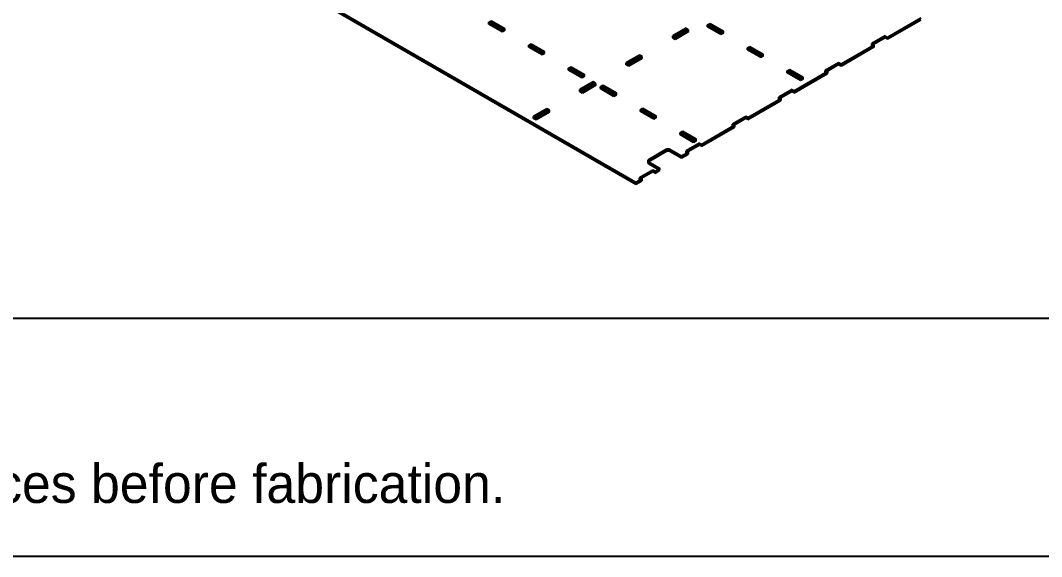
# Model space of a CAD drawing. Header units: inches. Extents: x 4 to 268, y 4 to 172.
# Drawn here: x 65.88 to 104, y 3.78 to 23.77 of the extents above; entities that cross this region are included whole.
import ezdxf

# ---------------------------------------------------------------- set-up
doc = ezdxf.new("R2010")
doc.units = ezdxf.units.IN
doc.header["$MEASUREMENT"] = 0

msp = doc.modelspace()

# ---------------------------------------------------------------- linework, layer by layer
at = {"layer": 'OUTLINE'}
for p, q in [((72.222, 27.341), (88.855, 17.738)), ((72.222, 27.27), (88.855, 17.667)), ((83.367, 23.71), (83.463, 23.765)), ((83.865, 23.422), (83.367, 23.71)), ((83.367, 23.638), (83.367, 23.71)), ((83.367, 23.638), (83.463, 23.694)), ((83.865, 23.351), (83.367, 23.638)), ((83.463, 23.765), (83.961, 23.478)), ((83.463, 23.694), (83.463, 23.765)), ((83.463, 23.694), (83.961, 23.406)), ((91.529, 23.607), (91.624, 23.663)), ((91.624, 23.591), (91.624, 23.663)), ((91.624, 23.663), (92.122, 23.375)), ((99.484, 23.856), (98.249, 23.143)), ((99.484, 23.784), (98.249, 23.071)), ((83.961, 23.478), (83.865, 23.422)), ((83.865, 23.351), (83.865, 23.422)), ((83.961, 23.406), (83.865, 23.351)), ((83.961, 23.406), (83.961, 23.478)), ((90.727, 23.484), (90.229, 23.196)), ((90.727, 23.412), (90.229, 23.125)), ((90.823, 23.429), (90.325, 23.141)), ((90.823, 23.357), (90.325, 23.069)), ((90.823, 23.429), (90.727, 23.484)), ((90.727, 23.412), (90.727, 23.484)), ((90.823, 23.357), (90.727, 23.412)), ((90.823, 23.357), (90.823, 23.429)), ((92.027, 23.32), (91.529, 23.607)), ((91.529, 23.536), (91.529, 23.607)), ((91.529, 23.536), (91.624, 23.591)), ((92.027, 23.248), (91.529, 23.536)), ((91.624, 23.591), (92.122, 23.303)), ((92.122, 23.375), (92.027, 23.32)), ((92.027, 23.248), (92.027, 23.32)), ((92.122, 23.303), (92.027, 23.248)), ((92.122, 23.303), (92.122, 23.375)), ((84.852, 22.852), (84.948, 22.908)), ((84.948, 22.836), (84.948, 22.908)), ((84.948, 22.908), (85.446, 22.62)), ((90.229, 23.125), (90.229, 23.196)), ((90.325, 23.141), (90.229, 23.196)), ((90.325, 23.069), (90.229, 23.125)), ((90.325, 23.069), (90.325, 23.141)), ((98.154, 23.198), (97.656, 22.91)), ((98.154, 23.127), (97.656, 22.839)), ((97.751, 22.855), (97.656, 22.91)), ((97.656, 22.839), (97.656, 22.91)), ((98.154, 23.127), (98.154, 23.198)), ((98.249, 23.143), (98.154, 23.198)), ((98.249, 23.071), (98.154, 23.127)), ((98.249, 23.071), (98.249, 23.143)), ((85.35, 22.565), (84.852, 22.852)), ((84.852, 22.781), (84.852, 22.852)), ((84.852, 22.781), (84.948, 22.836)), ((85.35, 22.493), (84.852, 22.781)), ((84.948, 22.836), (85.446, 22.549)), ((85.446, 22.62), (85.35, 22.565)), ((85.35, 22.493), (85.35, 22.565)), ((85.446, 22.549), (85.35, 22.493)), ((85.446, 22.549), (85.446, 22.62)), ((93.014, 22.75), (93.11, 22.805)), ((93.512, 22.462), (93.014, 22.75)), ((93.014, 22.678), (93.014, 22.75)), ((93.014, 22.678), (93.11, 22.733)), ((93.512, 22.391), (93.014, 22.678)), ((93.11, 22.805), (93.608, 22.517)), ((93.11, 22.733), (93.11, 22.805)), ((93.11, 22.733), (93.608, 22.446)), ((93.608, 22.517), (93.512, 22.462)), ((93.608, 22.446), (93.608, 22.517)), ((97.751, 22.855), (96.517, 22.142)), ((97.751, 22.784), (96.517, 22.071)), ((97.751, 22.784), (97.656, 22.839)), ((97.751, 22.784), (97.751, 22.855)), ((88.994, 22.483), (88.496, 22.196)), ((88.994, 22.412), (88.496, 22.124)), ((88.592, 22.14), (88.496, 22.196)), ((88.496, 22.124), (88.496, 22.196)), ((88.592, 22.069), (88.496, 22.124)), ((89.09, 22.428), (88.592, 22.14)), ((89.09, 22.357), (88.592, 22.069)), ((88.592, 22.069), (88.592, 22.14)), ((88.994, 22.412), (88.994, 22.483)), ((89.09, 22.428), (88.994, 22.483)), ((89.09, 22.357), (88.994, 22.412)), ((89.09, 22.357), (89.09, 22.428)), ((93.512, 22.391), (93.512, 22.462)), ((93.608, 22.446), (93.512, 22.391)), ((96.421, 22.197), (95.923, 21.91)), ((96.421, 22.126), (95.923, 21.838)), ((96.517, 22.142), (96.421, 22.197)), ((96.421, 22.126), (96.421, 22.197)), ((96.517, 22.071), (96.421, 22.126)), ((96.517, 22.071), (96.517, 22.142)), ((86.338, 21.995), (86.433, 22.05)), ((86.338, 21.923), (86.338, 21.995)), ((86.836, 21.707), (86.338, 21.995)), ((86.338, 21.923), (86.433, 21.979)), ((86.836, 21.636), (86.338, 21.923)), ((86.433, 21.979), (86.433, 22.05)), ((86.433, 22.05), (86.932, 21.763)), ((86.433, 21.979), (86.932, 21.691)), ((86.932, 21.763), (86.836, 21.707)), ((86.932, 21.691), (86.932, 21.763)), ((94.499, 21.892), (94.595, 21.947)), ((94.997, 21.604), (94.499, 21.892)), ((94.499, 21.821), (94.499, 21.892)), ((94.499, 21.821), (94.595, 21.876)), ((94.997, 21.533), (94.499, 21.821)), ((94.595, 21.876), (94.595, 21.947)), ((94.595, 21.947), (95.093, 21.66)), ((94.595, 21.876), (95.093, 21.588)), ((94.767, 21.151), (96.001, 21.864)), ((94.767, 21.08), (96.001, 21.793)), ((95.923, 21.838), (95.923, 21.91)), ((96.001, 21.864), (95.923, 21.91)), ((96.001, 21.793), (95.923, 21.838)), ((96.001, 21.864), (96.001, 21.793)), ((87.261, 21.483), (86.763, 21.195)), ((87.261, 21.411), (86.763, 21.124)), ((86.836, 21.636), (86.836, 21.707)), ((86.932, 21.691), (86.836, 21.636)), ((87.357, 21.428), (86.859, 21.14)), ((87.357, 21.356), (86.859, 21.068)), ((87.261, 21.411), (87.261, 21.483)), ((87.357, 21.428), (87.261, 21.483)), ((87.357, 21.356), (87.261, 21.411)), ((87.357, 21.356), (87.357, 21.428)), ((87.537, 21.302), (87.633, 21.358)), ((87.633, 21.286), (87.633, 21.358)), ((87.633, 21.358), (88.131, 21.07)), ((95.093, 21.66), (94.997, 21.604)), ((94.997, 21.533), (94.997, 21.604)), ((95.093, 21.588), (94.997, 21.533)), ((95.093, 21.588), (95.093, 21.66)), ((86.859, 21.14), (86.763, 21.195)), ((86.763, 21.124), (86.763, 21.195)), ((86.859, 21.068), (86.763, 21.124)), ((86.859, 21.068), (86.859, 21.14)), ((87.537, 21.231), (87.537, 21.302)), ((88.035, 21.015), (87.537, 21.302)), ((87.537, 21.231), (87.633, 21.286)), ((88.035, 20.943), (87.537, 21.231)), ((87.633, 21.286), (88.131, 20.999)), ((88.131, 21.07), (88.035, 21.015)), ((88.035, 20.943), (88.035, 21.015)), ((88.131, 20.999), (88.035, 20.943)), ((88.131, 20.999), (88.131, 21.07)), ((94.688, 21.197), (94.19, 20.909)), ((94.688, 21.126), (94.19, 20.838)), ((94.688, 21.126), (94.688, 21.197)), ((94.767, 21.151), (94.688, 21.197)), ((94.767, 21.08), (94.688, 21.126)), ((94.767, 21.151), (94.767, 21.08)), ((93.034, 20.151), (94.269, 20.864)), ((93.034, 20.079), (94.269, 20.792)), ((94.19, 20.838), (94.19, 20.909)), ((94.269, 20.864), (94.19, 20.909)), ((94.269, 20.792), (94.19, 20.838)), ((94.269, 20.864), (94.269, 20.792)), ((85.528, 20.482), (85.03, 20.195)), ((85.528, 20.411), (85.03, 20.123)), ((85.624, 20.427), (85.126, 20.139)), ((85.624, 20.356), (85.126, 20.068)), ((85.624, 20.427), (85.528, 20.482)), ((85.528, 20.411), (85.528, 20.482)), ((85.624, 20.356), (85.528, 20.411)), ((85.624, 20.356), (85.624, 20.427)), ((89.022, 20.445), (89.118, 20.5)), ((89.022, 20.373), (89.022, 20.445)), ((89.52, 20.157), (89.022, 20.445)), ((89.022, 20.373), (89.118, 20.429)), ((89.52, 20.086), (89.022, 20.373)), ((89.118, 20.429), (89.118, 20.5)), ((89.118, 20.5), (89.616, 20.213)), ((89.118, 20.429), (89.616, 20.141)), ((89.616, 20.213), (89.52, 20.157)), ((89.616, 20.141), (89.616, 20.213)), ((85.126, 20.139), (85.03, 20.195)), ((85.03, 20.123), (85.03, 20.195)), ((85.126, 20.068), (85.03, 20.123)), ((85.126, 20.068), (85.126, 20.139)), ((89.52, 20.086), (89.52, 20.157)), ((89.616, 20.141), (89.52, 20.086)), ((91.301, 19.15), (92.536, 19.863)), ((92.955, 20.196), (92.457, 19.909)), ((92.955, 20.125), (92.457, 19.837)), ((92.536, 19.863), (92.457, 19.909)), ((92.457, 19.837), (92.457, 19.909)), ((92.536, 19.792), (92.457, 19.837)), ((92.536, 19.863), (92.536, 19.792)), ((92.955, 20.125), (92.955, 20.196)), ((93.034, 20.151), (92.955, 20.196)), ((93.034, 20.079), (92.955, 20.125)), ((93.034, 20.151), (93.034, 20.079)), ((90.507, 19.587), (90.603, 19.643)), ((90.507, 19.516), (90.507, 19.587)), ((91.005, 19.3), (90.507, 19.587)), ((90.507, 19.516), (90.603, 19.571)), ((91.005, 19.228), (90.507, 19.516)), ((90.603, 19.571), (90.603, 19.643)), ((90.603, 19.643), (91.101, 19.355)), ((90.603, 19.571), (91.101, 19.284)), ((91.301, 19.079), (92.536, 19.792)), ((91.222, 19.196), (90.724, 18.908)), ((91.222, 19.124), (90.724, 18.837)), ((91.101, 19.355), (91.005, 19.3)), ((91.005, 19.228), (91.005, 19.3)), ((91.101, 19.284), (91.005, 19.228)), ((91.101, 19.284), (91.101, 19.355)), ((91.222, 19.124), (91.222, 19.196)), ((91.301, 19.15), (91.222, 19.196)), ((91.301, 19.079), (91.222, 19.124)), ((91.301, 19.15), (91.301, 19.079)), ((90, 18.971), (89.319, 18.578)), ((90, 18.899), (89.319, 18.506)), ((90, 18.971), (90.001, 18.972)), ((90, 18.899), (90, 18.971)), ((90, 18.899), (90.001, 18.9)), ((90.001, 18.972), (90.003, 18.973)), ((90.001, 18.9), (90.003, 18.901)), ((90.003, 18.973), (90.004, 18.973)), ((90.003, 18.901), (90.004, 18.902)), ((90.004, 18.973), (90.006, 18.974)), ((90.004, 18.902), (90.006, 18.903)), ((90.006, 18.974), (90.008, 18.975)), ((90.006, 18.903), (90.008, 18.904)), ((90.008, 18.975), (90.01, 18.976)), ((90.008, 18.904), (90.01, 18.904)), ((90.01, 18.976), (90.011, 18.976)), ((90.01, 18.904), (90.011, 18.905)), ((90.011, 18.976), (90.013, 18.977)), ((90.011, 18.905), (90.013, 18.906)), ((90.013, 18.977), (90.015, 18.978)), ((90.013, 18.906), (90.015, 18.906)), ((90.015, 18.978), (90.017, 18.979)), ((90.015, 18.906), (90.017, 18.907)), ((90.017, 18.979), (90.019, 18.979)), ((90.017, 18.907), (90.019, 18.908)), ((90.019, 18.979), (90.02, 18.98)), ((90.019, 18.908), (90.02, 18.908)), ((90.02, 18.98), (90.022, 18.98)), ((90.02, 18.908), (90.022, 18.909)), ((90.022, 18.98), (90.024, 18.981)), ((90.022, 18.909), (90.024, 18.909)), ((90.024, 18.981), (90.026, 18.981)), ((90.024, 18.909), (90.026, 18.91)), ((90.026, 18.981), (90.028, 18.982)), ((90.026, 18.91), (90.028, 18.91)), ((90.028, 18.982), (90.03, 18.982)), ((90.028, 18.91), (90.03, 18.911)), ((90.03, 18.982), (90.032, 18.983)), ((90.03, 18.911), (90.032, 18.911)), ((90.032, 18.983), (90.034, 18.983)), ((90.032, 18.911), (90.034, 18.912)), ((90.034, 18.983), (90.036, 18.984)), ((90.034, 18.912), (90.036, 18.912)), ((90.036, 18.984), (90.038, 18.984)), ((90.036, 18.912), (90.038, 18.912)), ((90.038, 18.984), (90.04, 18.984)), ((90.038, 18.912), (90.04, 18.913)), ((90.04, 18.984), (90.042, 18.984)), ((90.04, 18.913), (90.042, 18.913)), ((90.042, 18.984), (90.045, 18.985)), ((90.042, 18.913), (90.045, 18.913)), ((90.045, 18.985), (90.047, 18.985)), ((90.045, 18.913), (90.047, 18.913)), ((90.047, 18.985), (90.049, 18.985)), ((90.047, 18.913), (90.049, 18.914)), ((90.049, 18.985), (90.051, 18.985)), ((90.049, 18.914), (90.051, 18.914)), ((90.051, 18.985), (90.053, 18.985)), ((90.051, 18.914), (90.053, 18.914)), ((90.053, 18.985), (90.055, 18.986)), ((90.053, 18.914), (90.055, 18.914)), ((90.055, 18.986), (90.057, 18.986)), ((90.055, 18.914), (90.057, 18.914)), ((90.057, 18.986), (90.06, 18.986)), ((90.057, 18.914), (90.06, 18.914)), ((90.06, 18.986), (90.062, 18.986)), ((90.06, 18.914), (90.062, 18.914)), ((90.062, 18.986), (90.064, 18.986)), ((90.062, 18.914), (90.064, 18.914)), ((90.064, 18.986), (90.066, 18.986)), ((90.064, 18.914), (90.066, 18.914)), ((90.066, 18.986), (90.068, 18.986)), ((90.066, 18.914), (90.068, 18.914)), ((90.068, 18.986), (90.07, 18.985)), ((90.068, 18.914), (90.07, 18.914)), ((90.07, 18.985), (90.072, 18.985)), ((90.07, 18.914), (90.072, 18.914)), ((90.072, 18.985), (90.074, 18.985)), ((90.072, 18.914), (90.074, 18.914)), ((90.074, 18.985), (90.077, 18.985)), ((90.074, 18.914), (90.077, 18.913)), ((90.077, 18.985), (90.079, 18.985)), ((90.077, 18.913), (90.079, 18.913)), ((90.079, 18.985), (90.081, 18.984)), ((90.079, 18.913), (90.081, 18.913)), ((90.081, 18.984), (90.083, 18.984)), ((90.081, 18.913), (90.083, 18.913)), ((90.083, 18.984), (90.085, 18.984)), ((90.083, 18.913), (90.085, 18.912)), ((90.085, 18.984), (90.087, 18.984)), ((90.085, 18.912), (90.087, 18.912)), ((90.087, 18.984), (90.089, 18.983)), ((90.087, 18.912), (90.089, 18.912)), ((90.089, 18.983), (90.091, 18.983)), ((90.089, 18.912), (90.091, 18.911)), ((90.091, 18.983), (90.093, 18.982)), ((90.091, 18.911), (90.093, 18.911)), ((90.093, 18.982), (90.095, 18.982)), ((90.093, 18.911), (90.095, 18.91)), ((90.095, 18.982), (90.097, 18.981)), ((90.095, 18.91), (90.097, 18.91)), ((90.097, 18.981), (90.099, 18.981)), ((90.097, 18.91), (90.099, 18.909)), ((90.099, 18.981), (90.101, 18.98)), ((90.099, 18.909), (90.101, 18.909)), ((90.101, 18.98), (90.103, 18.98)), ((90.101, 18.909), (90.103, 18.908)), ((90.103, 18.98), (90.105, 18.979)), ((90.103, 18.908), (90.105, 18.908)), ((90.105, 18.979), (90.107, 18.979)), ((90.105, 18.908), (90.107, 18.907)), ((90.107, 18.979), (90.108, 18.978)), ((90.107, 18.907), (90.108, 18.906)), ((90.108, 18.978), (90.11, 18.977)), ((90.108, 18.906), (90.11, 18.906)), ((90.11, 18.977), (90.112, 18.976)), ((90.11, 18.906), (90.112, 18.905)), ((90.112, 18.976), (90.114, 18.976)), ((90.112, 18.905), (90.114, 18.904)), ((90.114, 18.976), (90.115, 18.975)), ((90.114, 18.904), (90.115, 18.904)), ((90.115, 18.975), (90.117, 18.974)), ((90.115, 18.904), (90.117, 18.903)), ((90.117, 18.974), (90.119, 18.973)), ((90.117, 18.903), (90.119, 18.902)), ((90.119, 18.973), (90.12, 18.973)), ((90.119, 18.902), (90.12, 18.901)), ((90.12, 18.973), (90.122, 18.972)), ((90.12, 18.901), (90.122, 18.9)), ((90.122, 18.972), (90.124, 18.971)), ((90.122, 18.9), (90.124, 18.899)), ((90.124, 18.899), (90.124, 18.971)), ((90.124, 18.971), (90.557, 18.721)), ((90.124, 18.899), (90.557, 18.649)), ((90.557, 18.721), (90.803, 18.863)), ((90.557, 18.649), (90.803, 18.791)), ((90.557, 18.649), (90.557, 18.721)), ((90.724, 18.837), (90.724, 18.908)), ((90.803, 18.863), (90.724, 18.908)), ((90.803, 18.791), (90.724, 18.837)), ((90.803, 18.863), (90.803, 18.791)), ((89.294, 18.546), (89.293, 18.545)), ((89.293, 18.545), (89.293, 18.543)), ((89.293, 18.543), (89.293, 18.542)), ((89.293, 18.542), (89.293, 18.541)), ((89.293, 18.541), (89.293, 18.54)), ((89.293, 18.54), (89.294, 18.538)), ((89.294, 18.474), (89.293, 18.473)), ((89.293, 18.473), (89.293, 18.472)), ((89.293, 18.472), (89.293, 18.471)), ((89.293, 18.471), (89.293, 18.469)), ((89.293, 18.469), (89.293, 18.468)), ((89.293, 18.468), (89.294, 18.467)), ((89.295, 18.551), (89.294, 18.55)), ((89.294, 18.55), (89.294, 18.548)), ((89.294, 18.548), (89.294, 18.547)), ((89.294, 18.547), (89.294, 18.546)), ((89.294, 18.538), (89.294, 18.537)), ((89.294, 18.537), (89.294, 18.536)), ((89.294, 18.536), (89.294, 18.535)), ((89.294, 18.535), (89.295, 18.533)), ((89.295, 18.479), (89.294, 18.478)), ((89.294, 18.478), (89.294, 18.477)), ((89.294, 18.477), (89.294, 18.476)), ((89.294, 18.476), (89.294, 18.474)), ((89.294, 18.467), (89.294, 18.466)), ((89.294, 18.466), (89.294, 18.464)), ((89.294, 18.464), (89.294, 18.463)), ((89.294, 18.463), (89.295, 18.462)), ((89.296, 18.554), (89.295, 18.553)), ((89.295, 18.553), (89.295, 18.552)), ((89.295, 18.552), (89.295, 18.551)), ((89.295, 18.533), (89.295, 18.532)), ((89.295, 18.532), (89.295, 18.531)), ((89.295, 18.531), (89.296, 18.53)), ((89.296, 18.483), (89.295, 18.482)), ((89.295, 18.482), (89.295, 18.481)), ((89.295, 18.481), (89.295, 18.479)), ((89.295, 18.462), (89.295, 18.461)), ((89.295, 18.461), (89.295, 18.46)), ((89.295, 18.46), (89.296, 18.458)), ((89.297, 18.556), (89.296, 18.554)), ((89.296, 18.53), (89.297, 18.529)), ((89.297, 18.484), (89.296, 18.483)), ((89.296, 18.458), (89.297, 18.457)), ((89.298, 18.558), (89.297, 18.557)), ((89.297, 18.557), (89.297, 18.556)), ((89.297, 18.529), (89.297, 18.527)), ((89.297, 18.527), (89.298, 18.526)), ((89.298, 18.487), (89.297, 18.485)), ((89.297, 18.485), (89.297, 18.484)), ((89.297, 18.457), (89.297, 18.456)), ((89.297, 18.456), (89.298, 18.455)), ((89.299, 18.56), (89.298, 18.559)), ((89.298, 18.559), (89.298, 18.558)), ((89.298, 18.526), (89.298, 18.525)), ((89.298, 18.525), (89.299, 18.524)), ((89.299, 18.489), (89.298, 18.488)), ((89.298, 18.488), (89.298, 18.487)), ((89.298, 18.455), (89.298, 18.454)), ((89.298, 18.454), (89.299, 18.452)), ((89.3, 18.561), (89.299, 18.56)), ((89.299, 18.524), (89.3, 18.523)), ((89.3, 18.49), (89.299, 18.489)), ((89.299, 18.452), (89.3, 18.451)), ((89.301, 18.563), (89.3, 18.561)), ((89.3, 18.523), (89.301, 18.522)), ((89.301, 18.491), (89.3, 18.49)), ((89.3, 18.451), (89.301, 18.45)), ((89.302, 18.564), (89.301, 18.563)), ((89.301, 18.522), (89.302, 18.521)), ((89.302, 18.492), (89.301, 18.491)), ((89.301, 18.45), (89.302, 18.449)), ((89.303, 18.565), (89.302, 18.564)), ((89.302, 18.521), (89.303, 18.519)), ((89.303, 18.493), (89.302, 18.492)), ((89.302, 18.449), (89.303, 18.448)), ((89.304, 18.566), (89.303, 18.565)), ((89.303, 18.519), (89.304, 18.518)), ((89.304, 18.494), (89.303, 18.493)), ((89.303, 18.448), (89.304, 18.447)), ((89.305, 18.567), (89.304, 18.566)), ((89.304, 18.518), (89.305, 18.517)), ((89.305, 18.496), (89.304, 18.494)), ((89.304, 18.447), (89.305, 18.446)), ((89.306, 18.568), (89.305, 18.567)), ((89.305, 18.517), (89.306, 18.516)), ((89.306, 18.497), (89.305, 18.496)), ((89.305, 18.446), (89.306, 18.445)), ((89.307, 18.569), (89.306, 18.568)), ((89.306, 18.516), (89.307, 18.515)), ((89.307, 18.498), (89.306, 18.497)), ((89.306, 18.445), (89.307, 18.444)), ((89.308, 18.57), (89.307, 18.569)), ((89.307, 18.515), (89.308, 18.514)), ((89.308, 18.499), (89.307, 18.498)), ((89.307, 18.444), (89.308, 18.443)), ((89.309, 18.571), (89.308, 18.57)), ((89.308, 18.514), (89.309, 18.513)), ((89.309, 18.5), (89.308, 18.499)), ((89.308, 18.443), (89.309, 18.442)), ((89.311, 18.572), (89.309, 18.571)), ((89.309, 18.513), (89.311, 18.512)), ((89.311, 18.501), (89.309, 18.5)), ((89.309, 18.442), (89.311, 18.441)), ((89.312, 18.573), (89.311, 18.572)), ((89.311, 18.512), (89.312, 18.511)), ((89.312, 18.502), (89.311, 18.501)), ((89.311, 18.441), (89.312, 18.44)), ((89.313, 18.574), (89.312, 18.573)), ((89.312, 18.511), (89.313, 18.51)), ((89.313, 18.503), (89.312, 18.502)), ((89.312, 18.44), (89.313, 18.439)), ((89.315, 18.575), (89.313, 18.574)), ((89.313, 18.51), (89.315, 18.509)), ((89.315, 18.504), (89.313, 18.503)), ((89.313, 18.439), (89.315, 18.438)), ((89.316, 18.576), (89.315, 18.575)), ((89.315, 18.509), (89.316, 18.508)), ((89.316, 18.505), (89.315, 18.504)), ((89.315, 18.438), (89.316, 18.437)), ((89.317, 18.577), (89.316, 18.576)), ((89.316, 18.508), (89.317, 18.507)), ((89.317, 18.505), (89.316, 18.505)), ((89.316, 18.437), (89.317, 18.436)), ((89.319, 18.578), (89.317, 18.577)), ((89.317, 18.507), (89.319, 18.506)), ((89.319, 18.506), (89.317, 18.505)), ((89.317, 18.436), (89.319, 18.435)), ((89.319, 18.506), (89.319, 18.578)), ((89.319, 18.506), (89.752, 18.256)), ((89.319, 18.435), (89.319, 18.506)), ((89.319, 18.435), (89.752, 18.185)), ((89.489, 18.195), (88.991, 17.908)), ((89.489, 18.124), (88.991, 17.836)), ((89.489, 18.124), (89.489, 18.195)), ((89.568, 18.15), (89.489, 18.195)), ((89.568, 18.078), (89.489, 18.124)), ((89.568, 18.15), (89.752, 18.256)), ((89.568, 18.078), (89.752, 18.185)), ((89.568, 18.15), (89.568, 18.078)), ((89.752, 18.185), (89.752, 18.256)), ((88.855, 17.738), (89.07, 17.862)), ((88.855, 17.667), (89.07, 17.791)), ((88.855, 17.667), (88.855, 17.738)), ((88.991, 17.836), (88.991, 17.908)), ((89.07, 17.862), (88.991, 17.908)), ((89.07, 17.791), (88.991, 17.836)), ((89.07, 17.862), (89.07, 17.791)), ((3.778, 12.667), (268.222, 12.667)), ((268.222, 3.778), (3.778, 3.778))]:
    msp.add_line(p, q, dxfattribs=at)

# ---------------------------------------------------------------- texts
at = {"layer": 'ANNOTATION'}
msp.add_text('MODEL-DERIVED REVIEW PREVIEW - verify material and tolerances before fabrication.', height=1.44444, dxfattribs=at).set_placement((7.333, 5.778))

doc.saveas('drawing.dxf')
